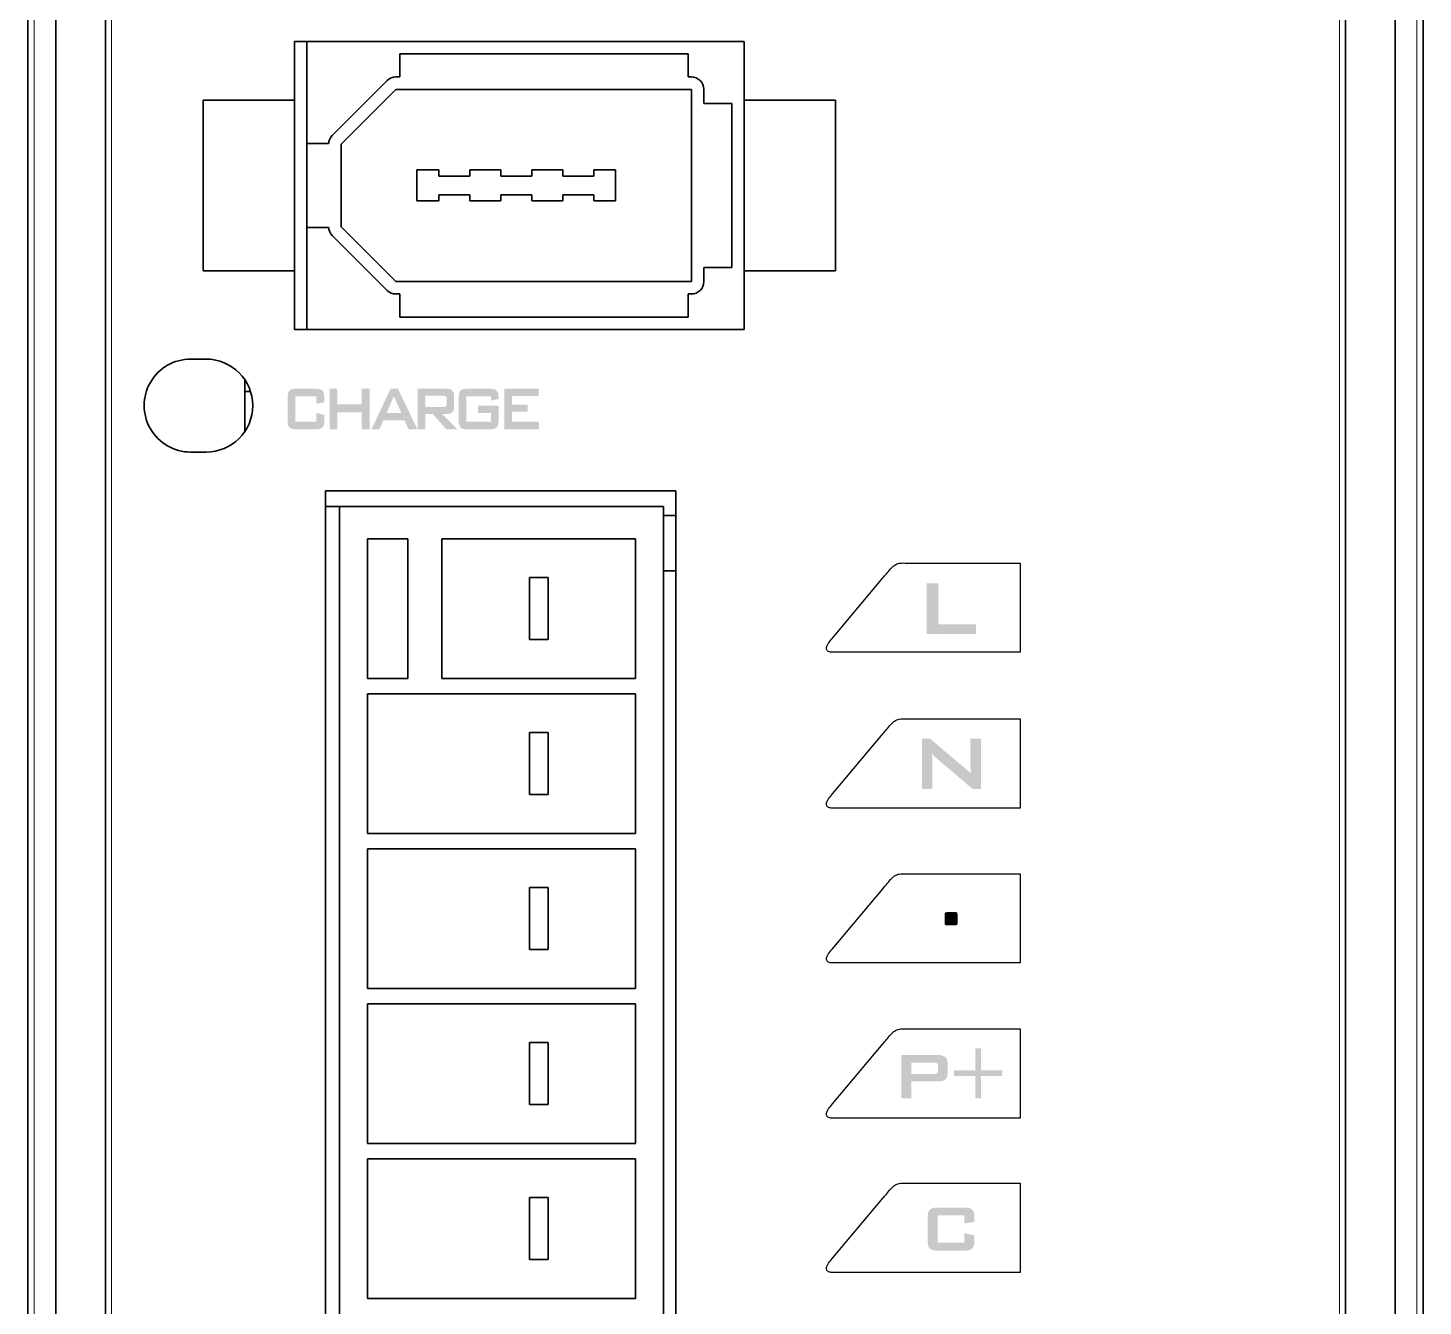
# Model space of a CAD drawing. Extents: x -45 to 645, y -160 to 467.
# Drawn here: x 599.64 to 644.64, y 96.05 to 137.28 of the extents above; entities that cross this region are included whole.
import ezdxf

# ---------------------------------------------------------------- set-up
doc = ezdxf.new("R2010")
doc.units = 0
doc.layers.add('预设值', color=7, linetype='Continuous', true_color=0x000000)

msp = doc.modelspace()

# ---------------------------------------------------------------- hatches: boundary and pattern name
at = {"layer": '预设值', "linetype": 'ByBlock'}
for points in [[(608.949, 125.161), (609.203, 125.207), (609.203, 125.207), (609.203, 125.334), (609.203, 125.356), (609.202, 125.377), (609.201, 125.397), (609.199, 125.417), (609.197, 125.435), (609.195, 125.452), (609.192, 125.469), (609.19, 125.477), (609.188, 125.485), (609.187, 125.492), (609.185, 125.499), (609.183, 125.506), (609.181, 125.513), (609.178, 125.52), (609.176, 125.526), (609.173, 125.532), (609.171, 125.538), (609.168, 125.544), (609.165, 125.549), (609.163, 125.555), (609.16, 125.56), (609.158, 125.562), (609.156, 125.564), (609.155, 125.567), (609.153, 125.569), (609.152, 125.571), (609.15, 125.573), (609.148, 125.575), (609.147, 125.578), (609.145, 125.58), (609.143, 125.582), (609.141, 125.583), (609.139, 125.585), (609.137, 125.587), (609.135, 125.589), (609.133, 125.591), (609.131, 125.593), (609.129, 125.594), (609.127, 125.596), (609.125, 125.598), (609.122, 125.6), (609.12, 125.601), (609.118, 125.603), (609.115, 125.604), (609.113, 125.606), (609.11, 125.607), (609.107, 125.609), (609.102, 125.612), (609.097, 125.614), (609.091, 125.617), (609.085, 125.62), (609.079, 125.622), (609.072, 125.624), (609.066, 125.626), (609.059, 125.628), (609.052, 125.63), (609.045, 125.632), (609.037, 125.633), (609.03, 125.635), (609.022, 125.636), (609.014, 125.637), (609.005, 125.638), (608.988, 125.64), (608.97, 125.641), (608.951, 125.642), (608.932, 125.642), (608.931, 125.642), (608.286, 125.642), (608.267, 125.642), (608.248, 125.641), (608.231, 125.64), (608.214, 125.638), (608.206, 125.637), (608.198, 125.636), (608.19, 125.635), (608.182, 125.633), (608.175, 125.632), (608.168, 125.63), (608.161, 125.628), (608.154, 125.626), (608.148, 125.624), (608.141, 125.622), (608.135, 125.619), (608.129, 125.617), (608.123, 125.614), (608.118, 125.612), (608.112, 125.609), (608.11, 125.607), (608.107, 125.606), (608.105, 125.604), (608.102, 125.603), (608.1, 125.601), (608.098, 125.6), (608.095, 125.598), (608.093, 125.596), (608.091, 125.594), (608.089, 125.593), (608.087, 125.591), (608.085, 125.589), (608.083, 125.587), (608.081, 125.585), (608.079, 125.583), (608.077, 125.582), (608.075, 125.58), (608.073, 125.578), (608.072, 125.575), (608.07, 125.573), (608.068, 125.571), (608.067, 125.569), (608.065, 125.567), (608.064, 125.564), (608.062, 125.562), (608.06, 125.56), (608.057, 125.555), (608.055, 125.549), (608.052, 125.544), (608.049, 125.538), (608.047, 125.532), (608.044, 125.526), (608.042, 125.52), (608.04, 125.513), (608.037, 125.506), (608.035, 125.499), (608.033, 125.492), (608.032, 125.485), (608.03, 125.477), (608.028, 125.469), (608.025, 125.452), (608.023, 125.435), (608.021, 125.417), (608.019, 125.397), (608.018, 125.377), (608.017, 125.356), (608.017, 125.334), (608.017, 125.334), (608.017, 124.645), (608.017, 124.623), (608.018, 124.602), (608.019, 124.582), (608.021, 124.563), (608.023, 124.544), (608.025, 124.527), (608.028, 124.51), (608.03, 124.502), (608.032, 124.494), (608.033, 124.487), (608.035, 124.48), (608.037, 124.473), (608.04, 124.466), (608.042, 124.459), (608.044, 124.453), (608.047, 124.447), (608.049, 124.441), (608.052, 124.435), (608.055, 124.43), (608.057, 124.424), (608.06, 124.419), (608.062, 124.417), (608.064, 124.415), (608.065, 124.412), (608.067, 124.41), (608.068, 124.408), (608.07, 124.406), (608.072, 124.403), (608.073, 124.401), (608.075, 124.399), (608.077, 124.397), (608.079, 124.396), (608.081, 124.394), (608.083, 124.392), (608.085, 124.39), (608.087, 124.388), (608.089, 124.386), (608.091, 124.385), (608.093, 124.383), (608.095, 124.381), (608.098, 124.379), (608.1, 124.378), (608.102, 124.376), (608.105, 124.375), (608.107, 124.373), (608.11, 124.372), (608.112, 124.37), (608.118, 124.367), (608.123, 124.365), (608.129, 124.362), (608.135, 124.36), (608.141, 124.357), (608.148, 124.355), (608.154, 124.353), (608.161, 124.351), (608.168, 124.349), (608.175, 124.347), (608.182, 124.346), (608.19, 124.344), (608.198, 124.343), (608.206, 124.342), (608.214, 124.341), (608.231, 124.339), (608.248, 124.338), (608.267, 124.337), (608.286, 124.337), (608.286, 124.337), (608.932, 124.337), (608.951, 124.337), (608.969, 124.338), (608.987, 124.339), (609.004, 124.341), (609.013, 124.342), (609.021, 124.343), (609.028, 124.344), (609.036, 124.346), (609.044, 124.347), (609.051, 124.349), (609.058, 124.351), (609.065, 124.353), (609.071, 124.355), (609.078, 124.357), (609.084, 124.36), (609.09, 124.362), (609.096, 124.365), (609.102, 124.367), (609.107, 124.37), (609.11, 124.372), (609.112, 124.373), (609.115, 124.375), (609.117, 124.376), (609.12, 124.378), (609.122, 124.379), (609.124, 124.381), (609.127, 124.383), (609.129, 124.385), (609.131, 124.386), (609.133, 124.388), (609.135, 124.39), (609.137, 124.392), (609.139, 124.394), (609.141, 124.396), (609.143, 124.397), (609.145, 124.399), (609.147, 124.401), (609.148, 124.403), (609.15, 124.406), (609.152, 124.408), (609.153, 124.41), (609.155, 124.412), (609.156, 124.415), (609.158, 124.417), (609.16, 124.42), (609.163, 124.425), (609.165, 124.43), (609.168, 124.436), (609.171, 124.441), (609.173, 124.447), (609.176, 124.454), (609.178, 124.46), (609.181, 124.467), (609.183, 124.474), (609.185, 124.481), (609.187, 124.488), (609.188, 124.496), (609.19, 124.503), (609.192, 124.511), (609.195, 124.528), (609.197, 124.546), (609.199, 124.564), (609.201, 124.583), (609.202, 124.603), (609.203, 124.624), (609.203, 124.645), (609.203, 124.645), (609.203, 124.8), (609.203, 124.8), (608.949, 124.865), (608.949, 124.865), (608.949, 124.587), (608.949, 124.587), (608.269, 124.587), (608.269, 124.587), (608.269, 125.402), (608.269, 125.402), (608.949, 125.402), (608.949, 125.402)], [(609.626, 124.337), (609.626, 124.886), (609.626, 124.886), (610.413, 124.886), (610.413, 124.886), (610.413, 124.337), (610.413, 124.337), (610.665, 124.337), (610.665, 124.337), (610.665, 125.642), (610.665, 125.642), (610.413, 125.642), (610.413, 125.642), (610.413, 125.145), (610.413, 125.145), (609.626, 125.145), (609.626, 125.145), (609.626, 125.642), (609.626, 125.642), (609.372, 125.642), (609.372, 125.642), (609.372, 124.337), (609.372, 124.337)], [(614.576, 125.263), (614.823, 125.315), (614.823, 125.315), (614.823, 125.349), (614.822, 125.37), (614.822, 125.389), (614.82, 125.408), (614.819, 125.426), (614.817, 125.443), (614.814, 125.46), (614.813, 125.468), (614.811, 125.475), (614.81, 125.483), (614.808, 125.49), (614.806, 125.497), (614.804, 125.504), (614.802, 125.51), (614.8, 125.517), (614.798, 125.523), (614.796, 125.529), (614.793, 125.535), (614.79, 125.541), (614.788, 125.546), (614.785, 125.551), (614.782, 125.556), (614.781, 125.558), (614.779, 125.561), (614.778, 125.563), (614.776, 125.565), (614.775, 125.567), (614.773, 125.57), (614.771, 125.572), (614.77, 125.574), (614.768, 125.576), (614.763, 125.582), (614.761, 125.583), (614.759, 125.585), (614.757, 125.587), (614.755, 125.589), (614.753, 125.591), (614.751, 125.593), (614.749, 125.594), (614.747, 125.596), (614.744, 125.598), (614.742, 125.6), (614.74, 125.601), (614.737, 125.603), (614.735, 125.604), (614.732, 125.606), (614.73, 125.607), (614.727, 125.609), (614.722, 125.612), (614.716, 125.614), (614.711, 125.617), (614.705, 125.62), (614.698, 125.622), (614.692, 125.624), (614.686, 125.626), (614.679, 125.628), (614.672, 125.63), (614.665, 125.632), (614.657, 125.633), (614.65, 125.635), (614.642, 125.636), (614.634, 125.637), (614.626, 125.638), (614.609, 125.64), (614.591, 125.641), (614.573, 125.642), (614.554, 125.642), (614.553, 125.642), (613.806, 125.642), (613.786, 125.642), (613.768, 125.641), (613.75, 125.64), (613.733, 125.638), (613.725, 125.637), (613.717, 125.636), (613.709, 125.635), (613.702, 125.633), (613.694, 125.632), (613.687, 125.63), (613.68, 125.628), (613.674, 125.626), (613.667, 125.624), (613.661, 125.622), (613.654, 125.619), (613.649, 125.617), (613.643, 125.614), (613.637, 125.612), (613.632, 125.609), (613.629, 125.607), (613.627, 125.606), (613.624, 125.604), (613.622, 125.603), (613.619, 125.601), (613.617, 125.6), (613.615, 125.598), (613.613, 125.596), (613.61, 125.594), (613.608, 125.593), (613.606, 125.591), (613.604, 125.589), (613.602, 125.587), (613.6, 125.585), (613.598, 125.583), (613.596, 125.582), (613.595, 125.58), (613.593, 125.578), (613.591, 125.575), (613.589, 125.573), (613.588, 125.571), (613.586, 125.569), (613.585, 125.567), (613.583, 125.564), (613.581, 125.562), (613.58, 125.56), (613.577, 125.555), (613.574, 125.549), (613.571, 125.544), (613.569, 125.538), (613.566, 125.532), (613.564, 125.526), (613.561, 125.52), (613.559, 125.513), (613.557, 125.506), (613.555, 125.499), (613.553, 125.492), (613.551, 125.485), (613.549, 125.477), (613.548, 125.469), (613.545, 125.452), (613.542, 125.435), (613.54, 125.417), (613.539, 125.397), (613.538, 125.377), (613.537, 125.356), (613.537, 125.334), (613.537, 125.334), (613.537, 124.645), (613.537, 124.623), (613.538, 124.602), (613.539, 124.582), (613.54, 124.563), (613.542, 124.544), (613.545, 124.527), (613.548, 124.51), (613.549, 124.502), (613.551, 124.494), (613.553, 124.487), (613.555, 124.48), (613.557, 124.473), (613.559, 124.466), (613.561, 124.459), (613.564, 124.453), (613.566, 124.447), (613.569, 124.441), (613.571, 124.435), (613.574, 124.43), (613.577, 124.424), (613.58, 124.419), (613.581, 124.417), (613.583, 124.415), (613.585, 124.412), (613.586, 124.41), (613.588, 124.408), (613.589, 124.406), (613.591, 124.403), (613.593, 124.401), (613.595, 124.399), (613.596, 124.397), (613.598, 124.396), (613.6, 124.394), (613.602, 124.392), (613.604, 124.39), (613.606, 124.388), (613.608, 124.386), (613.61, 124.385), (613.613, 124.383), (613.615, 124.381), (613.617, 124.379), (613.619, 124.378), (613.622, 124.376), (613.624, 124.375), (613.627, 124.373), (613.629, 124.372), (613.632, 124.37), (613.637, 124.367), (613.643, 124.365), (613.649, 124.362), (613.654, 124.36), (613.661, 124.357), (613.667, 124.355), (613.674, 124.353), (613.68, 124.351), (613.687, 124.349), (613.694, 124.347), (613.702, 124.346), (613.709, 124.344), (613.717, 124.343), (613.725, 124.342), (613.733, 124.341), (613.75, 124.339), (613.768, 124.338), (613.786, 124.337), (613.806, 124.337), (613.806, 124.337), (614.554, 124.337), (614.573, 124.337), (614.591, 124.338), (614.609, 124.339), (614.626, 124.341), (614.634, 124.342), (614.642, 124.343), (614.65, 124.344), (614.657, 124.346), (614.665, 124.347), (614.672, 124.349), (614.679, 124.351), (614.686, 124.353), (614.692, 124.355), (614.698, 124.357), (614.705, 124.36), (614.711, 124.362), (614.716, 124.365), (614.722, 124.367), (614.727, 124.37), (614.73, 124.372), (614.732, 124.373), (614.735, 124.375), (614.737, 124.376), (614.74, 124.378), (614.742, 124.379), (614.744, 124.381), (614.747, 124.383), (614.749, 124.385), (614.751, 124.386), (614.753, 124.388), (614.755, 124.39), (614.757, 124.392), (614.759, 124.394), (614.761, 124.396), (614.763, 124.397), (614.764, 124.399), (614.766, 124.401), (614.768, 124.403), (614.77, 124.406), (614.771, 124.408), (614.773, 124.41), (614.775, 124.412), (614.776, 124.415), (614.778, 124.417), (614.779, 124.419), (614.782, 124.424), (614.785, 124.43), (614.788, 124.435), (614.79, 124.441), (614.793, 124.447), (614.796, 124.453), (614.798, 124.459), (614.8, 124.466), (614.802, 124.473), (614.804, 124.48), (614.806, 124.487), (614.808, 124.494), (614.81, 124.502), (614.811, 124.51), (614.813, 124.518), (614.814, 124.527), (614.817, 124.544), (614.819, 124.563), (614.82, 124.582), (614.822, 124.602), (614.822, 124.623), (614.823, 124.645), (614.823, 124.645), (614.823, 125.096), (614.822, 125.096), (614.165, 125.096), (614.165, 125.096), (614.165, 124.865), (614.165, 124.865), (614.576, 124.865), (614.576, 124.865), (614.576, 124.587), (614.575, 124.587), (613.788, 124.587), (613.788, 124.587), (613.788, 125.402), (613.788, 125.402), (614.576, 125.402), (614.576, 125.402)], [(616.13, 124.337), (616.13, 124.581), (616.13, 124.581), (615.262, 124.581), (615.262, 124.581), (615.262, 124.902), (615.262, 124.902), (615.761, 124.902), (615.761, 124.902), (615.761, 125.127), (615.761, 125.127), (615.262, 125.127), (615.262, 125.127), (615.262, 125.411), (615.262, 125.411), (616.118, 125.411), (616.118, 125.411), (616.118, 125.642), (616.118, 125.642), (615.008, 125.642), (615.008, 125.642), (615.008, 124.337), (615.008, 124.337)], [(630.218, 117.736), (628.632, 117.736), (628.632, 117.736), (628.632, 119.367), (628.632, 119.367), (629.007, 119.367), (629.007, 119.366), (629.007, 118.042), (629.007, 118.042), (630.218, 118.042), (630.218, 118.042)], [(628.818, 112.728), (628.48, 112.728), (628.48, 112.728), (628.48, 114.359), (628.48, 114.359), (628.737, 114.359), (628.737, 114.359), (629.873, 113.398), (629.888, 113.386), (629.902, 113.374), (629.929, 113.351), (629.954, 113.328), (629.976, 113.306), (630.038, 113.242), (630.057, 113.221), (630.045, 113.414), (630.043, 113.441), (630.042, 113.465), (630.042, 114.359), (630.042, 114.359), (630.379, 114.359), (630.379, 114.359), (630.379, 112.728), (630.379, 112.728), (630.123, 112.728), (630.123, 112.728), (628.937, 113.736), (628.897, 113.772), (628.879, 113.789), (628.862, 113.806), (628.858, 113.809), (628.854, 113.813), (628.846, 113.82), (628.839, 113.828), (628.831, 113.836), (628.817, 113.852), (628.803, 113.869), (628.807, 113.831), (628.815, 113.727), (628.817, 113.693), (628.818, 113.662)], [(629.323, 108.761), (629.517, 108.761), (629.517, 108.761), (629.566, 108.761), (629.568, 108.761), (629.571, 108.761), (629.573, 108.761), (629.575, 108.761), (629.577, 108.76), (629.579, 108.76), (629.581, 108.76), (629.583, 108.759), (629.585, 108.759), (629.587, 108.759), (629.589, 108.758), (629.591, 108.758), (629.592, 108.757), (629.594, 108.756), (629.596, 108.756), (629.597, 108.755), (629.599, 108.754), (629.6, 108.754), (629.602, 108.753), (629.603, 108.752), (629.605, 108.751), (629.606, 108.75), (629.607, 108.749), (629.609, 108.748), (629.61, 108.747), (629.611, 108.746), (629.612, 108.745), (629.614, 108.744), (629.615, 108.743), (629.616, 108.741), (629.617, 108.74), (629.618, 108.739), (629.619, 108.738), (629.62, 108.736), (629.62, 108.735), (629.621, 108.733), (629.622, 108.732), (629.622, 108.73), (629.623, 108.728), (629.624, 108.726), (629.624, 108.725), (629.625, 108.723), (629.625, 108.721), (629.626, 108.718), (629.626, 108.716), (629.627, 108.714), (629.628, 108.709), (629.629, 108.704), (629.63, 108.699), (629.63, 108.693), (629.631, 108.687), (629.631, 108.68), (629.631, 108.674), (629.632, 108.666), (629.632, 108.659), (629.632, 108.659), (629.632, 108.436), (629.632, 108.428), (629.631, 108.421), (629.631, 108.414), (629.631, 108.407), (629.63, 108.4), (629.629, 108.394), (629.629, 108.389), (629.628, 108.383), (629.627, 108.38), (629.627, 108.378), (629.626, 108.376), (629.625, 108.373), (629.625, 108.371), (629.624, 108.369), (629.623, 108.367), (629.622, 108.365), (629.622, 108.363), (629.621, 108.362), (629.621, 108.361), (629.62, 108.36), (629.62, 108.36), (629.62, 108.359), (629.619, 108.358), (629.619, 108.357), (629.618, 108.357), (629.618, 108.356), (629.617, 108.355), (629.617, 108.355), (629.616, 108.354), (629.616, 108.354), (629.615, 108.353), (629.615, 108.353), (629.615, 108.352), (629.615, 108.352), (629.614, 108.352), (629.614, 108.351), (629.614, 108.351), (629.613, 108.351), (629.613, 108.351), (629.612, 108.35), (629.612, 108.349), (629.611, 108.349), (629.61, 108.348), (629.609, 108.348), (629.609, 108.347), (629.608, 108.347), (629.607, 108.346), (629.606, 108.346), (629.605, 108.345), (629.604, 108.345), (629.603, 108.344), (629.602, 108.344), (629.601, 108.343), (629.6, 108.343), (629.599, 108.342), (629.596, 108.342), (629.594, 108.341), (629.591, 108.34), (629.588, 108.339), (629.586, 108.339), (629.583, 108.338), (629.579, 108.338), (629.576, 108.337), (629.569, 108.336), (629.562, 108.335), (629.554, 108.335), (629.546, 108.334), (629.537, 108.334), (629.517, 108.334), (629.517, 108.334), (629.274, 108.334), (629.272, 108.334), (629.27, 108.334), (629.268, 108.334), (629.265, 108.334), (629.263, 108.334), (629.261, 108.335), (629.259, 108.335), (629.257, 108.335), (629.255, 108.336), (629.254, 108.336), (629.252, 108.337), (629.25, 108.337), (629.248, 108.338), (629.247, 108.338), (629.245, 108.339), (629.243, 108.34), (629.242, 108.34), (629.24, 108.341), (629.239, 108.342), (629.237, 108.343), (629.236, 108.344), (629.234, 108.345), (629.233, 108.346), (629.232, 108.347), (629.23, 108.348), (629.229, 108.349), (629.228, 108.35), (629.227, 108.351), (629.226, 108.352), (629.225, 108.353), (629.223, 108.355), (629.222, 108.356), (629.222, 108.357), (629.221, 108.359), (629.22, 108.36), (629.22, 108.362), (629.219, 108.363), (629.218, 108.365), (629.218, 108.367), (629.217, 108.369), (629.216, 108.371), (629.216, 108.373), (629.215, 108.375), (629.215, 108.377), (629.214, 108.382), (629.213, 108.386), (629.212, 108.392), (629.211, 108.397), (629.21, 108.403), (629.21, 108.409), (629.209, 108.415), (629.209, 108.422), (629.209, 108.429), (629.209, 108.436), (629.209, 108.436), (629.209, 108.659), (629.209, 108.675), (629.209, 108.682), (629.21, 108.689), (629.21, 108.695), (629.211, 108.702), (629.212, 108.707), (629.212, 108.71), (629.213, 108.713), (629.213, 108.715), (629.214, 108.718), (629.215, 108.72), (629.215, 108.722), (629.216, 108.724), (629.217, 108.726), (629.217, 108.728), (629.218, 108.73), (629.218, 108.731), (629.219, 108.732), (629.219, 108.733), (629.22, 108.734), (629.22, 108.734), (629.221, 108.735), (629.221, 108.736), (629.221, 108.737), (629.222, 108.737), (629.222, 108.738), (629.223, 108.739), (629.223, 108.739), (629.224, 108.74), (629.224, 108.741), (629.225, 108.741), (629.225, 108.742), (629.225, 108.742), (629.226, 108.742), (629.226, 108.743), (629.226, 108.743), (629.227, 108.743), (629.227, 108.744), (629.227, 108.744), (629.228, 108.744), (629.228, 108.745), (629.229, 108.745), (629.23, 108.746), (629.23, 108.746), (629.231, 108.747), (629.232, 108.747), (629.233, 108.748), (629.234, 108.749), (629.235, 108.749), (629.236, 108.75), (629.236, 108.75), (629.237, 108.75), (629.239, 108.751), (629.24, 108.751), (629.241, 108.752), (629.242, 108.752), (629.244, 108.753), (629.247, 108.754), (629.249, 108.755), (629.252, 108.755), (629.255, 108.756), (629.258, 108.756), (629.261, 108.757), (629.264, 108.758), (629.271, 108.758), (629.279, 108.759), (629.287, 108.76), (629.295, 108.76), (629.304, 108.761)], [(630.202, 104.365), (630.386, 104.365), (630.386, 104.365), (630.386, 103.653), (630.386, 103.653), (631.075, 103.653), (631.075, 103.653), (631.075, 103.47), (631.075, 103.47), (630.386, 103.47), (630.386, 103.47), (630.386, 102.758), (630.386, 102.758), (630.202, 102.758), (630.202, 102.758), (630.202, 103.47), (630.202, 103.47), (629.513, 103.47), (629.513, 103.47), (629.513, 103.653), (629.513, 103.653), (630.202, 103.653), (630.202, 103.653)], [(629.85, 98.72), (629.85, 98.984), (629.85, 98.984), (628.985, 98.984), (628.985, 98.984), (628.985, 98.102), (628.985, 98.102), (629.85, 98.102), (629.85, 98.102), (629.85, 98.401), (629.85, 98.401), (630.171, 98.334), (630.171, 98.334), (630.171, 98.169), (630.17, 98.146), (630.169, 98.124), (630.168, 98.102), (630.166, 98.082), (630.164, 98.062), (630.162, 98.053), (630.16, 98.044), (630.159, 98.035), (630.157, 98.026), (630.155, 98.018), (630.153, 98.009), (630.15, 98.002), (630.148, 97.994), (630.145, 97.986), (630.142, 97.979), (630.14, 97.972), (630.137, 97.965), (630.133, 97.959), (630.13, 97.952), (630.127, 97.946), (630.125, 97.943), (630.123, 97.94), (630.121, 97.938), (630.119, 97.935), (630.117, 97.932), (630.115, 97.929), (630.113, 97.927), (630.111, 97.924), (630.109, 97.922), (630.107, 97.919), (630.105, 97.917), (630.103, 97.915), (630.101, 97.913), (630.096, 97.908), (630.094, 97.906), (630.092, 97.904), (630.089, 97.902), (630.087, 97.9), (630.085, 97.898), (630.082, 97.896), (630.079, 97.894), (630.077, 97.892), (630.074, 97.89), (630.071, 97.889), (630.068, 97.887), (630.065, 97.885), (630.062, 97.883), (630.056, 97.88), (630.05, 97.877), (630.043, 97.874), (630.036, 97.871), (630.028, 97.868), (630.021, 97.865), (630.013, 97.863), (630.005, 97.86), (629.997, 97.858), (629.988, 97.856), (629.979, 97.854), (629.97, 97.852), (629.961, 97.85), (629.951, 97.849), (629.941, 97.847), (629.921, 97.845), (629.899, 97.843), (629.877, 97.841), (629.853, 97.841), (629.829, 97.84), (629.829, 97.84), (629.007, 97.84), (628.982, 97.841), (628.958, 97.841), (628.936, 97.843), (628.914, 97.845), (628.894, 97.847), (628.884, 97.849), (628.874, 97.85), (628.865, 97.852), (628.856, 97.854), (628.847, 97.856), (628.838, 97.858), (628.83, 97.86), (628.822, 97.863), (628.814, 97.865), (628.806, 97.868), (628.799, 97.871), (628.792, 97.874), (628.785, 97.877), (628.778, 97.88), (628.772, 97.883), (628.766, 97.887), (628.76, 97.89), (628.757, 97.892), (628.754, 97.894), (628.752, 97.896), (628.749, 97.898), (628.746, 97.9), (628.744, 97.902), (628.741, 97.904), (628.739, 97.906), (628.736, 97.908), (628.734, 97.91), (628.732, 97.913), (628.73, 97.915), (628.728, 97.917), (628.726, 97.919), (628.724, 97.922), (628.722, 97.924), (628.72, 97.927), (628.718, 97.929), (628.716, 97.932), (628.715, 97.935), (628.713, 97.938), (628.711, 97.94), (628.708, 97.946), (628.704, 97.952), (628.701, 97.959), (628.698, 97.965), (628.695, 97.972), (628.692, 97.979), (628.69, 97.986), (628.687, 97.994), (628.685, 98.002), (628.682, 98.009), (628.68, 98.018), (628.678, 98.026), (628.677, 98.035), (628.675, 98.044), (628.673, 98.053), (628.672, 98.062), (628.669, 98.082), (628.667, 98.102), (628.666, 98.124), (628.665, 98.146), (628.665, 98.169), (628.665, 98.169), (628.665, 98.903), (628.665, 98.926), (628.666, 98.948), (628.667, 98.97), (628.669, 98.99), (628.672, 99.01), (628.673, 99.019), (628.675, 99.028), (628.677, 99.037), (628.678, 99.046), (628.68, 99.054), (628.682, 99.063), (628.685, 99.071), (628.687, 99.078), (628.69, 99.086), (628.692, 99.093), (628.695, 99.1), (628.698, 99.107), (628.701, 99.113), (628.704, 99.12), (628.708, 99.126), (628.711, 99.132), (628.713, 99.135), (628.715, 99.137), (628.716, 99.14), (628.718, 99.143), (628.72, 99.145), (628.722, 99.148), (628.724, 99.15), (628.726, 99.153), (628.728, 99.155), (628.73, 99.157), (628.732, 99.16), (628.734, 99.162), (628.736, 99.164), (628.739, 99.166), (628.741, 99.168), (628.744, 99.17), (628.746, 99.172), (628.749, 99.174), (628.752, 99.176), (628.754, 99.178), (628.757, 99.18), (628.76, 99.182), (628.763, 99.183), (628.766, 99.185), (628.772, 99.189), (628.778, 99.192), (628.785, 99.195), (628.792, 99.198), (628.799, 99.201), (628.806, 99.204), (628.814, 99.207), (628.822, 99.209), (628.83, 99.212), (628.838, 99.214), (628.847, 99.216), (628.856, 99.218), (628.865, 99.22), (628.874, 99.222), (628.884, 99.223), (628.894, 99.225), (628.914, 99.227), (628.936, 99.229), (628.958, 99.231), (628.982, 99.232), (629.007, 99.232), (629.007, 99.232), (629.829, 99.232), (629.853, 99.232), (629.877, 99.231), (629.899, 99.229), (629.921, 99.227), (629.941, 99.225), (629.951, 99.223), (629.961, 99.222), (629.97, 99.22), (629.979, 99.218), (629.988, 99.216), (629.997, 99.214), (630.005, 99.212), (630.013, 99.209), (630.021, 99.207), (630.029, 99.204), (630.036, 99.201), (630.043, 99.198), (630.05, 99.195), (630.056, 99.192), (630.062, 99.189), (630.065, 99.187), (630.068, 99.185), (630.071, 99.183), (630.074, 99.182), (630.077, 99.18), (630.079, 99.178), (630.082, 99.176), (630.085, 99.174), (630.087, 99.172), (630.089, 99.17), (630.092, 99.168), (630.094, 99.166), (630.096, 99.164), (630.103, 99.157), (630.105, 99.155), (630.107, 99.153), (630.109, 99.15), (630.111, 99.148), (630.113, 99.145), (630.115, 99.143), (630.117, 99.14), (630.119, 99.137), (630.121, 99.135), (630.123, 99.132), (630.125, 99.129), (630.127, 99.126), (630.13, 99.12), (630.133, 99.113), (630.137, 99.107), (630.14, 99.1), (630.142, 99.093), (630.145, 99.086), (630.148, 99.078), (630.15, 99.071), (630.153, 99.063), (630.155, 99.054), (630.157, 99.046), (630.159, 99.037), (630.16, 99.028), (630.162, 99.019), (630.164, 99.01), (630.166, 98.99), (630.168, 98.97), (630.169, 98.948), (630.17, 98.926), (630.171, 98.903), (630.171, 98.903), (630.171, 98.771), (630.171, 98.771)]]:
    msp.add_hatch(color=0, dxfattribs=at).paths.add_polyline_path(points, flags=0)
h = msp.add_hatch(color=0, dxfattribs=at)
h.paths.add_polyline_path([(610.977, 124.337), (611.107, 124.624), (611.107, 124.624), (611.791, 124.624), (611.791, 124.624), (611.921, 124.337), (611.921, 124.337), (612.205, 124.337), (612.204, 124.337), (611.581, 125.642), (611.581, 125.642), (611.339, 125.642), (611.339, 125.642), (610.726, 124.337), (610.726, 124.337)], flags=0)
h.paths.add_polyline_path([(611.447, 125.405), (611.214, 124.861), (611.214, 124.861), (611.689, 124.861), (611.689, 124.861)], flags=0)
h = msp.add_hatch(color=0, dxfattribs=at)
h.paths.add_polyline_path([(612.466, 124.337), (612.466, 124.831), (612.466, 124.831), (612.703, 124.831), (612.703, 124.831), (613.136, 124.337), (613.136, 124.337), (613.498, 124.337), (613.498, 124.337), (613.006, 124.831), (613.006, 124.831), (613.148, 124.831), (613.164, 124.831), (613.179, 124.831), (613.194, 124.832), (613.201, 124.833), (613.208, 124.834), (613.214, 124.835), (613.221, 124.836), (613.228, 124.837), (613.234, 124.838), (613.24, 124.84), (613.247, 124.841), (613.253, 124.843), (613.258, 124.845), (613.264, 124.847), (613.27, 124.849), (613.275, 124.851), (613.28, 124.853), (613.286, 124.855), (613.291, 124.858), (613.296, 124.86), (613.3, 124.863), (613.305, 124.866), (613.309, 124.869), (613.314, 124.872), (613.318, 124.875), (613.322, 124.878), (613.326, 124.882), (613.33, 124.886), (613.334, 124.889), (613.337, 124.893), (613.34, 124.897), (613.344, 124.901), (613.347, 124.905), (613.35, 124.91), (613.353, 124.914), (613.355, 124.919), (613.358, 124.924), (613.361, 124.929), (613.363, 124.934), (613.365, 124.939), (613.368, 124.945), (613.37, 124.95), (613.372, 124.956), (613.374, 124.962), (613.376, 124.968), (613.377, 124.974), (613.379, 124.98), (613.381, 124.986), (613.382, 124.993), (613.383, 124.999), (613.384, 125.006), (613.385, 125.013), (613.386, 125.02), (613.388, 125.034), (613.389, 125.049), (613.39, 125.065), (613.39, 125.081), (613.39, 125.081), (613.39, 125.389), (613.39, 125.406), (613.389, 125.422), (613.388, 125.437), (613.386, 125.452), (613.385, 125.459), (613.384, 125.466), (613.383, 125.473), (613.382, 125.48), (613.38, 125.486), (613.379, 125.493), (613.377, 125.499), (613.376, 125.505), (613.374, 125.511), (613.372, 125.517), (613.37, 125.523), (613.368, 125.528), (613.365, 125.534), (613.363, 125.539), (613.361, 125.544), (613.358, 125.549), (613.355, 125.554), (613.353, 125.559), (613.35, 125.563), (613.347, 125.568), (613.344, 125.572), (613.34, 125.576), (613.337, 125.58), (613.334, 125.584), (613.33, 125.587), (613.326, 125.591), (613.322, 125.594), (613.318, 125.598), (613.314, 125.601), (613.309, 125.604), (613.305, 125.607), (613.3, 125.61), (613.296, 125.613), (613.291, 125.615), (613.286, 125.618), (613.28, 125.62), (613.275, 125.622), (613.27, 125.624), (613.264, 125.626), (613.258, 125.628), (613.252, 125.63), (613.246, 125.631), (613.24, 125.633), (613.234, 125.634), (613.228, 125.636), (613.221, 125.637), (613.214, 125.638), (613.208, 125.639), (613.201, 125.64), (613.194, 125.64), (613.179, 125.641), (613.164, 125.642), (613.148, 125.642), (613.148, 125.642), (612.217, 125.642), (612.217, 125.642), (612.217, 124.337), (612.217, 124.337)], flags=0)
h.paths.add_polyline_path([(613.131, 125.392), (613.129, 125.394), (613.128, 125.395), (613.126, 125.396), (613.124, 125.398), (613.122, 125.399), (613.12, 125.4), (613.118, 125.402), (613.116, 125.403), (613.114, 125.404), (613.111, 125.405), (613.109, 125.406), (613.106, 125.407), (613.104, 125.408), (613.101, 125.409), (613.099, 125.41), (613.096, 125.41), (613.093, 125.411), (613.09, 125.412), (613.087, 125.413), (613.084, 125.413), (613.081, 125.414), (613.077, 125.414), (613.074, 125.415), (613.071, 125.415), (613.064, 125.416), (613.056, 125.417), (613.048, 125.417), (613.04, 125.417), (613.04, 125.417), (612.466, 125.417), (612.466, 125.417), (612.466, 125.056), (612.466, 125.056), (613.04, 125.056), (613.048, 125.056), (613.056, 125.056), (613.064, 125.057), (613.071, 125.058), (613.074, 125.058), (613.077, 125.059), (613.081, 125.059), (613.084, 125.06), (613.087, 125.06), (613.09, 125.061), (613.093, 125.062), (613.096, 125.062), (613.099, 125.063), (613.101, 125.064), (613.104, 125.065), (613.106, 125.066), (613.109, 125.067), (613.111, 125.068), (613.114, 125.069), (613.116, 125.07), (613.118, 125.071), (613.12, 125.073), (613.122, 125.074), (613.124, 125.075), (613.126, 125.076), (613.128, 125.078), (613.129, 125.079), (613.131, 125.081), (613.132, 125.081), (613.132, 125.082), (613.133, 125.083), (613.134, 125.084), (613.135, 125.084), (613.135, 125.085), (613.136, 125.086), (613.137, 125.087), (613.138, 125.088), (613.138, 125.089), (613.139, 125.09), (613.14, 125.091), (613.14, 125.091), (613.141, 125.092), (613.141, 125.093), (613.142, 125.094), (613.143, 125.096), (613.144, 125.099), (613.145, 125.101), (613.146, 125.103), (613.147, 125.105), (613.148, 125.108), (613.149, 125.11), (613.15, 125.113), (613.15, 125.115), (613.151, 125.118), (613.152, 125.12), (613.152, 125.123), (613.153, 125.126), (613.153, 125.129), (613.154, 125.132), (613.154, 125.135), (613.155, 125.141), (613.155, 125.147), (613.155, 125.154), (613.155, 125.161), (613.155, 125.161), (613.155, 125.312), (613.155, 125.319), (613.155, 125.326), (613.155, 125.332), (613.154, 125.338), (613.154, 125.341), (613.153, 125.344), (613.153, 125.347), (613.152, 125.35), (613.152, 125.352), (613.151, 125.355), (613.15, 125.358), (613.15, 125.36), (613.149, 125.363), (613.148, 125.365), (613.147, 125.368), (613.146, 125.37), (613.145, 125.372), (613.144, 125.374), (613.143, 125.376), (613.142, 125.378), (613.141, 125.379), (613.141, 125.38), (613.14, 125.381), (613.14, 125.382), (613.139, 125.383), (613.138, 125.384), (613.138, 125.385), (613.137, 125.386), (613.136, 125.387), (613.135, 125.388), (613.135, 125.388), (613.134, 125.389), (613.133, 125.39), (613.132, 125.391), (613.132, 125.392)], flags=0)
h = msp.add_hatch(color=0, dxfattribs=at)
h.paths.add_polyline_path([(628.133, 102.758), (627.818, 102.758), (627.818, 102.758), (627.818, 104.149), (627.818, 104.149), (628.995, 104.149), (629.015, 104.149), (629.035, 104.148), (629.053, 104.147), (629.072, 104.145), (629.089, 104.143), (629.097, 104.142), (629.106, 104.14), (629.114, 104.139), (629.122, 104.137), (629.129, 104.135), (629.137, 104.133), (629.144, 104.131), (629.151, 104.129), (629.158, 104.127), (629.165, 104.124), (629.172, 104.121), (629.178, 104.119), (629.185, 104.116), (629.191, 104.113), (629.197, 104.11), (629.202, 104.107), (629.208, 104.103), (629.213, 104.1), (629.218, 104.096), (629.223, 104.092), (629.226, 104.091), (629.228, 104.089), (629.23, 104.087), (629.233, 104.085), (629.235, 104.083), (629.237, 104.081), (629.24, 104.079), (629.242, 104.077), (629.244, 104.075), (629.246, 104.072), (629.248, 104.07), (629.25, 104.068), (629.253, 104.066), (629.255, 104.063), (629.257, 104.061), (629.258, 104.059), (629.26, 104.056), (629.262, 104.054), (629.264, 104.051), (629.266, 104.049), (629.269, 104.044), (629.273, 104.038), (629.276, 104.033), (629.279, 104.027), (629.281, 104.021), (629.284, 104.015), (629.287, 104.009), (629.289, 104.002), (629.291, 103.996), (629.293, 103.989), (629.295, 103.982), (629.297, 103.975), (629.299, 103.968), (629.3, 103.961), (629.302, 103.953), (629.303, 103.946), (629.304, 103.938), (629.305, 103.93), (629.306, 103.922), (629.306, 103.914), (629.307, 103.906), (629.307, 103.897), (629.307, 103.88), (629.307, 103.88), (629.307, 103.57), (629.307, 103.552), (629.307, 103.544), (629.306, 103.535), (629.306, 103.527), (629.305, 103.519), (629.304, 103.511), (629.303, 103.504), (629.302, 103.496), (629.3, 103.489), (629.299, 103.482), (629.297, 103.475), (629.295, 103.468), (629.293, 103.461), (629.291, 103.454), (629.289, 103.448), (629.287, 103.442), (629.284, 103.435), (629.281, 103.429), (629.279, 103.424), (629.276, 103.418), (629.273, 103.412), (629.269, 103.407), (629.266, 103.402), (629.262, 103.396), (629.258, 103.391), (629.255, 103.387), (629.25, 103.382), (629.246, 103.377), (629.242, 103.373), (629.237, 103.369), (629.23, 103.363), (629.228, 103.361), (629.226, 103.359), (629.223, 103.357), (629.218, 103.353), (629.213, 103.349), (629.208, 103.346), (629.202, 103.343), (629.197, 103.339), (629.191, 103.336), (629.185, 103.333), (629.178, 103.33), (629.172, 103.328), (629.165, 103.325), (629.158, 103.323), (629.151, 103.32), (629.144, 103.318), (629.137, 103.316), (629.129, 103.314), (629.122, 103.312), (629.114, 103.311), (629.106, 103.309), (629.097, 103.307), (629.089, 103.306), (629.072, 103.304), (629.054, 103.302), (629.035, 103.301), (629.015, 103.3), (628.995, 103.3), (628.995, 103.3), (628.133, 103.3), (628.133, 103.3)], flags=0)
h.paths.add_polyline_path([(628.968, 103.885), (628.969, 103.884), (628.97, 103.883), (628.971, 103.883), (628.972, 103.882), (628.973, 103.881), (628.973, 103.88), (628.974, 103.879), (628.975, 103.878), (628.976, 103.877), (628.977, 103.876), (628.977, 103.876), (628.978, 103.875), (628.979, 103.873), (628.981, 103.87), (628.982, 103.868), (628.983, 103.866), (628.985, 103.864), (628.986, 103.861), (628.987, 103.859), (628.988, 103.856), (628.989, 103.854), (628.99, 103.851), (628.991, 103.848), (628.992, 103.845), (628.993, 103.843), (628.993, 103.84), (628.994, 103.837), (628.995, 103.833), (628.995, 103.83), (628.996, 103.827), (628.996, 103.824), (628.997, 103.82), (628.997, 103.817), (628.997, 103.813), (628.997, 103.81), (628.998, 103.806), (628.998, 103.799), (628.998, 103.799), (628.998, 103.65), (628.998, 103.643), (628.997, 103.639), (628.997, 103.636), (628.997, 103.632), (628.997, 103.629), (628.996, 103.625), (628.996, 103.622), (628.995, 103.619), (628.995, 103.616), (628.994, 103.613), (628.993, 103.61), (628.993, 103.607), (628.992, 103.604), (628.991, 103.601), (628.99, 103.598), (628.989, 103.596), (628.988, 103.593), (628.987, 103.59), (628.986, 103.588), (628.985, 103.586), (628.983, 103.583), (628.982, 103.581), (628.981, 103.579), (628.979, 103.577), (628.978, 103.575), (628.977, 103.573), (628.976, 103.572), (628.975, 103.571), (628.974, 103.57), (628.973, 103.569), (628.973, 103.568), (628.972, 103.567), (628.971, 103.566), (628.97, 103.566), (628.969, 103.565), (628.968, 103.564), (628.967, 103.563), (628.966, 103.563), (628.965, 103.562), (628.964, 103.561), (628.962, 103.56), (628.96, 103.558), (628.957, 103.557), (628.955, 103.556), (628.952, 103.555), (628.949, 103.554), (628.947, 103.552), (628.944, 103.551), (628.941, 103.55), (628.937, 103.549), (628.934, 103.548), (628.931, 103.548), (628.928, 103.547), (628.924, 103.546), (628.92, 103.545), (628.917, 103.545), (628.909, 103.543), (628.901, 103.542), (628.892, 103.541), (628.883, 103.541), (628.874, 103.54), (628.864, 103.54), (628.854, 103.54), (628.854, 103.54), (628.133, 103.54), (628.133, 103.54), (628.133, 103.909), (628.133, 103.909), (628.854, 103.909), (628.864, 103.909), (628.874, 103.909), (628.883, 103.908), (628.892, 103.908), (628.901, 103.907), (628.909, 103.906), (628.917, 103.905), (628.92, 103.904), (628.924, 103.903), (628.928, 103.902), (628.931, 103.902), (628.934, 103.901), (628.937, 103.9), (628.941, 103.899), (628.944, 103.898), (628.947, 103.897), (628.949, 103.896), (628.952, 103.894), (628.955, 103.893), (628.957, 103.892), (628.96, 103.891), (628.962, 103.889), (628.964, 103.888), (628.965, 103.887), (628.966, 103.887), (628.967, 103.886)], flags=0)

# ---------------------------------------------------------------- linework, layer by layer
at = {"color": 7, "lineweight": 35}
for p, q in [((599.643, 69.801), (599.643, 237.401)), ((600.544, 69.801), (600.544, 237.401)), ((643.744, 237.401), (643.744, 69.801)), ((644.643, 237.401), (644.643, 69.801)), ((602.143, 69.801), (602.143, 206.415)), ((642.143, 206.415), (642.143, 69.801)), ((609.244, 74.601), (609.244, 122.351)), ((620.544, 74.601), (620.544, 122.351)), ((609.693, 121.851), (609.693, 75.251)), ((620.143, 121.851), (620.143, 75.251))]:
    msp.add_line(p, q, dxfattribs=at)
at = {"color": 7, "lineweight": 13}
for p, q in [((599.844, 69.801), (599.844, 237.401)), ((644.443, 69.801), (644.443, 237.401)), ((602.344, 206.415), (602.344, 69.801)), ((641.943, 69.801), (641.943, 206.415))]:
    msp.add_line(p, q, dxfattribs=at)
at = {"color": 7, "lineweight": 35, "ltscale": 0.0475}
for p, q in [((608.244, 136.851), (608.244, 134.951)), ((622.744, 134.951), (622.744, 136.851)), ((608.244, 129.451), (608.244, 127.551)), ((622.744, 127.551), (622.744, 129.451))]:
    msp.add_line(p, q, dxfattribs=at)
at = {"color": 7, "lineweight": 35, "ltscale": 0.3625}
for p, q in [((622.744, 136.851), (608.244, 136.851)), ((622.744, 127.551), (608.244, 127.551))]:
    msp.add_line(p, q, dxfattribs=at)
at = {"color": 7, "lineweight": 35, "ltscale": 0.0825}
for p, q in [((608.643, 136.851), (608.643, 133.551)), ((608.643, 130.851), (608.643, 127.551))]:
    msp.add_line(p, q, dxfattribs=at)
at = {"color": 7, "lineweight": 35, "ltscale": 0.2325}
for p, q in [((620.943, 136.451), (611.643, 136.451)), ((611.643, 127.951), (620.943, 127.951))]:
    msp.add_line(p, q, dxfattribs=at)
at = {"color": 7, "lineweight": 35, "ltscale": 0.01875}
for p, q in [((611.643, 136.451), (611.643, 135.701)), ((620.943, 135.701), (620.943, 136.451)), ((611.643, 128.701), (611.643, 127.951)), ((620.943, 127.951), (620.943, 128.701))]:
    msp.add_line(p, q, dxfattribs=at)
at = {"color": 7, "lineweight": 35, "ltscale": 0.062428}
for p, q in [((611.226, 135.584), (609.461, 133.818)), ((609.461, 130.584), (611.226, 128.818))]:
    msp.add_line(p, q, dxfattribs=at)
at = {"color": 7, "lineweight": 35, "ltscale": 0.003357}
for p, q in [((611.643, 135.701), (611.509, 135.701)), ((611.509, 128.701), (611.643, 128.701))]:
    msp.add_line(p, q, dxfattribs=at)
at = {"color": 7, "lineweight": 35, "ltscale": 0.002501}
for p, q in [((621.044, 135.701), (620.943, 135.701)), ((620.943, 128.701), (621.044, 128.701))]:
    msp.add_line(p, q, dxfattribs=at)
at = {"color": 7, "lineweight": 35, "ltscale": 0.062426}
for p, q in [((611.509, 135.301), (609.744, 133.536)), ((611.509, 129.101), (609.744, 130.867))]:
    msp.add_line(p, q, dxfattribs=at)
at = {"color": 7, "lineweight": 35, "ltscale": 0.238358}
for p, q in [((621.044, 135.301), (611.509, 135.301)), ((611.509, 129.101), (621.044, 129.101))]:
    msp.add_line(p, q, dxfattribs=at)
at = {"color": 7, "lineweight": 35, "ltscale": 0.155}
msp.add_line((621.044, 129.101), (621.044, 135.301), dxfattribs=at)
at = {"color": 7, "lineweight": 35, "ltscale": 0.01125}
for p, q in [((621.443, 134.851), (621.443, 135.301)), ((621.443, 129.101), (621.443, 129.551))]:
    msp.add_line(p, q, dxfattribs=at)
at = {"color": 7, "lineweight": 35, "ltscale": 0.1375}
for p, q in [((605.294, 134.951), (605.294, 129.451)), ((608.244, 134.951), (608.244, 129.451)), ((622.744, 129.451), (622.744, 134.951)), ((625.693, 129.451), (625.693, 134.951))]:
    msp.add_line(p, q, dxfattribs=at)
at = {"color": 7, "lineweight": 35, "ltscale": 0.07375}
for p, q in [((608.244, 134.951), (605.294, 134.951)), ((608.244, 129.451), (605.294, 129.451))]:
    msp.add_line(p, q, dxfattribs=at)
at = {"color": 7, "lineweight": 35, "ltscale": 0.022501}
for p, q in [((622.344, 134.851), (621.443, 134.851)), ((621.443, 129.551), (622.344, 129.551))]:
    msp.add_line(p, q, dxfattribs=at)
at = {"color": 7, "lineweight": 35, "ltscale": 0.1325}
msp.add_line((622.344, 129.551), (622.344, 134.851), dxfattribs=at)
at = {"color": 7, "lineweight": 35, "ltscale": 0.073749}
for p, q in [((625.693, 134.951), (622.744, 134.951)), ((625.693, 129.451), (622.744, 129.451))]:
    msp.add_line(p, q, dxfattribs=at)
at = {"color": 7, "lineweight": 35, "ltscale": 0.017508}
for p, q in [((609.344, 133.551), (608.643, 133.551)), ((608.643, 130.851), (609.344, 130.851))]:
    msp.add_line(p, q, dxfattribs=at)
at = {"color": 7, "lineweight": 35, "ltscale": 0.0675}
msp.add_line((608.643, 133.551), (608.643, 130.851), dxfattribs=at)
at = {"color": 7, "lineweight": 35, "ltscale": 0.066716}
msp.add_line((609.744, 133.536), (609.744, 130.867), dxfattribs=at)
at = {"color": 7, "lineweight": 35, "ltscale": 0.025}
for p, q in [((612.193, 131.701), (612.193, 132.701)), ((612.893, 132.501), (613.893, 132.501)), ((613.893, 132.701), (614.893, 132.701)), ((614.893, 132.501), (615.893, 132.501)), ((615.893, 132.701), (616.893, 132.701)), ((616.893, 132.501), (617.893, 132.501)), ((618.594, 132.701), (618.594, 131.701)), ((613.893, 131.901), (612.893, 131.901)), ((615.893, 131.901), (614.893, 131.901)), ((617.893, 131.901), (616.893, 131.901)), ((614.893, 131.701), (613.893, 131.701)), ((616.893, 131.701), (615.893, 131.701)), ((615.818, 118.551), (615.818, 119.551)), ((616.419, 119.551), (616.419, 118.551)), ((615.818, 117.551), (615.818, 118.551)), ((616.419, 118.551), (616.419, 117.551)), ((615.818, 113.551), (615.818, 114.551)), ((616.419, 114.551), (616.419, 113.551)), ((615.818, 112.551), (615.818, 113.551)), ((616.419, 113.551), (616.419, 112.551)), ((615.818, 108.551), (615.818, 109.551)), ((616.419, 109.551), (616.419, 108.551)), ((615.818, 107.551), (615.818, 108.551)), ((616.419, 108.551), (616.419, 107.551)), ((615.818, 103.551), (615.818, 104.551)), ((616.419, 104.551), (616.419, 103.551)), ((615.818, 102.551), (615.818, 103.551)), ((616.419, 103.551), (616.419, 102.551)), ((615.818, 98.551), (615.818, 99.551)), ((616.419, 99.551), (616.419, 98.551)), ((615.818, 97.551), (615.818, 98.551)), ((616.419, 98.551), (616.419, 97.551))]:
    msp.add_line(p, q, dxfattribs=at)
at = {"color": 7, "lineweight": 35, "ltscale": 0.0175}
for p, q in [((612.193, 132.701), (612.893, 132.701)), ((617.893, 132.701), (618.594, 132.701)), ((612.893, 131.701), (612.193, 131.701)), ((618.594, 131.701), (617.893, 131.701))]:
    msp.add_line(p, q, dxfattribs=at)
at = {"color": 7, "lineweight": 35, "ltscale": 0.005}
for p, q in [((612.893, 132.701), (612.893, 132.501)), ((613.893, 132.501), (613.893, 132.701)), ((614.893, 132.701), (614.893, 132.501)), ((615.893, 132.501), (615.893, 132.701)), ((616.893, 132.701), (616.893, 132.501)), ((617.893, 132.501), (617.893, 132.701)), ((612.893, 131.901), (612.893, 131.701)), ((613.893, 131.701), (613.893, 131.901)), ((614.893, 131.901), (614.893, 131.701)), ((615.893, 131.701), (615.893, 131.901)), ((616.893, 131.901), (616.893, 131.701)), ((617.893, 131.701), (617.893, 131.901))]:
    msp.add_line(p, q, dxfattribs=at)
at = {"color": 7, "lineweight": 35, "ltscale": 0.0125}
for p, q in [((605.393, 126.601), (604.893, 126.601)), ((604.893, 123.601), (605.393, 123.601))]:
    msp.add_line(p, q, dxfattribs=at)
at = {"color": 7, "lineweight": 35, "ltscale": 0.009479}
msp.add_line((606.643, 125.551), (606.643, 125.93), dxfattribs=at)
at = {"color": 7, "lineweight": 35, "ltscale": 0.004523}
msp.add_line((606.824, 125.551), (606.643, 125.551), dxfattribs=at)
at = {"color": 7, "lineweight": 35, "ltscale": 0.031979}
msp.add_line((606.643, 125.551), (606.643, 124.272), dxfattribs=at)
at = {"color": 7, "lineweight": 35, "ltscale": 0.2825}
msp.add_line((620.544, 122.351), (609.244, 122.351), dxfattribs=at)
at = {"color": 7, "lineweight": 35, "ltscale": 0.011249}
msp.add_line((609.693, 121.851), (609.244, 121.851), dxfattribs=at)
at = {"color": 7, "lineweight": 35, "ltscale": 0.26125}
msp.add_line((620.143, 121.851), (609.693, 121.851), dxfattribs=at)
at = {"color": 7, "lineweight": 35, "ltscale": 0.009999}
for p, q in [((620.543, 121.554), (620.143, 121.554)), ((620.543, 119.775), (620.143, 119.775))]:
    msp.add_line(p, q, dxfattribs=at)
at = {"color": 7, "lineweight": 35, "ltscale": 0.1125}
for p, q in [((610.594, 116.301), (610.594, 120.801)), ((611.893, 116.301), (611.893, 120.801)), ((612.994, 120.801), (612.994, 116.301)), ((619.244, 120.801), (619.244, 116.301)), ((610.594, 111.301), (610.594, 115.801)), ((619.244, 115.801), (619.244, 111.301)), ((610.594, 106.301), (610.594, 110.801)), ((619.244, 110.801), (619.244, 106.301)), ((610.594, 101.301), (610.594, 105.801)), ((619.244, 105.801), (619.244, 101.301)), ((610.594, 96.301), (610.594, 100.801)), ((619.244, 100.801), (619.244, 96.301))]:
    msp.add_line(p, q, dxfattribs=at)
at = {"color": 7, "lineweight": 35, "ltscale": 0.0325}
for p, q in [((610.594, 120.801), (611.893, 120.801)), ((611.893, 116.301), (610.594, 116.301))]:
    msp.add_line(p, q, dxfattribs=at)
at = {"color": 7, "lineweight": 35, "ltscale": 0.15625}
for p, q in [((612.994, 120.801), (619.244, 120.801)), ((619.244, 116.301), (612.994, 116.301))]:
    msp.add_line(p, q, dxfattribs=at)
at = {"color": 7, "lineweight": 35, "ltscale": 0.015001}
for p, q in [((615.818, 119.551), (616.419, 119.551)), ((615.818, 117.551), (616.419, 117.551)), ((615.818, 114.551), (616.419, 114.551)), ((615.818, 112.551), (616.419, 112.551)), ((615.818, 109.551), (616.419, 109.551)), ((615.818, 107.551), (616.419, 107.551)), ((615.818, 104.551), (616.419, 104.551)), ((615.818, 102.551), (616.419, 102.551)), ((615.818, 99.551), (616.419, 99.551)), ((615.818, 97.551), (616.419, 97.551))]:
    msp.add_line(p, q, dxfattribs=at)
at = {"color": 7, "lineweight": 35, "ltscale": 0.216251}
for p, q in [((610.594, 115.801), (619.244, 115.801)), ((619.244, 111.301), (610.594, 111.301)), ((610.594, 110.801), (619.244, 110.801)), ((619.244, 106.301), (610.594, 106.301)), ((610.594, 105.801), (619.244, 105.801)), ((619.244, 101.301), (610.594, 101.301)), ((610.594, 100.801), (619.244, 100.801)), ((619.244, 96.301), (610.594, 96.301))]:
    msp.add_line(p, q, dxfattribs=at)
at = {"color": 7, "lineweight": 35}
for centre, radius, start, end in [((611.509, 135.301), 0.4, 90.001, 135.0011), ((621.044, 135.301), 0.4, 359.9991, 90.0004), ((609.744, 133.536), 0.4, 135.0016, 177.7511), ((609.744, 130.867), 0.4, 182.2489, 224.9985), ((611.509, 129.101), 0.4, 225.0011, 270.001), ((621.044, 129.101), 0.4, 269.9991, 0.0004), ((604.893, 125.101), 1.5, 89.9993, 269.9997), ((605.393, 125.101), 1.5, 270.0001, 89.9998)]:
    msp.add_arc(centre, radius, start, end, dxfattribs=at)
at = {"layer": '预设值', "color": 0, "linetype": 'ByBlock'}
for points in [[(625.841, 117.143), (625.841, 117.143), (631.644, 117.143), (631.644, 117.143), (631.644, 117.143), (631.644, 120.023), (631.644, 120.023), (631.644, 120.023), (627.94, 120.023), (627.94, 120.023), (627.875, 120.023), (627.81, 120.025), (627.746, 120.013), (627.727, 120.01), (627.695, 120.003), (627.668, 119.991), (627.635, 119.977), (627.607, 119.958), (627.599, 119.953), (627.586, 119.945), (627.562, 119.925), (627.539, 119.905), (627.512, 119.879), (627.484, 119.851), (627.469, 119.834), (627.426, 119.782), (627.376, 119.726), (627.332, 119.675), (627.292, 119.626), (627.255, 119.582), (627.228, 119.551), (627.228, 119.551), (625.594, 117.603), (625.594, 117.603), (625.55, 117.55), (625.503, 117.497), (625.463, 117.441), (625.45, 117.421), (625.432, 117.393), (625.419, 117.362), (625.412, 117.343), (625.405, 117.324), (625.402, 117.304), (625.398, 117.275), (625.4, 117.244), (625.413, 117.219), (625.429, 117.187), (625.46, 117.169), (625.493, 117.158), (625.513, 117.151), (625.533, 117.148), (625.554, 117.145), (625.575, 117.143), (625.597, 117.144), (625.616, 117.144), (625.639, 117.144), (625.659, 117.143), (625.67, 117.143), (625.67, 117.143), (625.841, 117.143), (625.841, 117.143)], [(625.841, 112.116), (625.841, 112.116), (631.644, 112.116), (631.644, 112.116), (631.644, 112.116), (631.644, 114.996), (631.644, 114.996), (631.644, 114.996), (627.94, 114.996), (627.94, 114.996), (627.875, 114.995), (627.81, 114.997), (627.746, 114.986), (627.727, 114.982), (627.695, 114.975), (627.668, 114.964), (627.635, 114.949), (627.607, 114.93), (627.599, 114.926), (627.586, 114.917), (627.562, 114.898), (627.539, 114.877), (627.512, 114.852), (627.484, 114.823), (627.469, 114.806), (627.426, 114.755), (627.376, 114.699), (627.332, 114.647), (627.292, 114.599), (627.255, 114.554), (627.228, 114.523), (627.228, 114.523), (625.594, 112.575), (625.594, 112.575), (625.55, 112.523), (625.503, 112.469), (625.463, 112.413), (625.45, 112.393), (625.432, 112.366), (625.419, 112.334), (625.412, 112.315), (625.405, 112.296), (625.402, 112.276), (625.398, 112.247), (625.4, 112.216), (625.413, 112.191), (625.429, 112.16), (625.46, 112.141), (625.493, 112.13), (625.513, 112.123), (625.533, 112.12), (625.554, 112.118), (625.575, 112.115), (625.597, 112.116), (625.616, 112.116), (625.639, 112.116), (625.659, 112.116), (625.67, 112.116), (625.67, 112.116), (625.841, 112.116), (625.841, 112.116)], [(625.841, 107.12), (625.841, 107.12), (631.644, 107.12), (631.644, 107.12), (631.644, 107.12), (631.644, 110), (631.644, 110), (631.644, 110), (627.94, 110), (627.94, 110), (627.875, 109.999), (627.81, 110.001), (627.746, 109.99), (627.727, 109.986), (627.695, 109.979), (627.668, 109.967), (627.635, 109.953), (627.607, 109.934), (627.599, 109.929), (627.586, 109.921), (627.562, 109.902), (627.539, 109.881), (627.512, 109.856), (627.484, 109.827), (627.469, 109.81), (627.426, 109.759), (627.376, 109.703), (627.332, 109.651), (627.292, 109.603), (627.255, 109.558), (627.228, 109.527), (627.228, 109.527), (625.594, 107.579), (625.594, 107.579), (625.55, 107.526), (625.503, 107.473), (625.463, 107.417), (625.45, 107.397), (625.432, 107.369), (625.419, 107.338), (625.412, 107.319), (625.405, 107.3), (625.402, 107.28), (625.398, 107.251), (625.4, 107.22), (625.413, 107.195), (625.429, 107.163), (625.46, 107.145), (625.493, 107.134), (625.513, 107.127), (625.533, 107.124), (625.554, 107.122), (625.575, 107.119), (625.597, 107.12), (625.616, 107.12), (625.639, 107.12), (625.659, 107.12), (625.67, 107.12), (625.67, 107.12), (625.841, 107.12), (625.841, 107.12)], [(625.841, 102.116), (625.841, 102.116), (631.644, 102.116), (631.644, 102.116), (631.644, 102.116), (631.644, 104.996), (631.644, 104.996), (631.644, 104.996), (627.94, 104.996), (627.94, 104.996), (627.875, 104.995), (627.81, 104.997), (627.746, 104.986), (627.727, 104.982), (627.695, 104.975), (627.668, 104.963), (627.635, 104.949), (627.607, 104.93), (627.599, 104.925), (627.586, 104.917), (627.562, 104.898), (627.539, 104.877), (627.512, 104.852), (627.484, 104.823), (627.469, 104.806), (627.426, 104.755), (627.376, 104.699), (627.332, 104.647), (627.292, 104.599), (627.255, 104.554), (627.228, 104.523), (627.228, 104.523), (625.594, 102.575), (625.594, 102.575), (625.55, 102.522), (625.503, 102.469), (625.463, 102.413), (625.45, 102.393), (625.432, 102.365), (625.419, 102.334), (625.412, 102.315), (625.405, 102.296), (625.402, 102.276), (625.398, 102.247), (625.4, 102.216), (625.413, 102.191), (625.429, 102.159), (625.46, 102.141), (625.493, 102.13), (625.513, 102.123), (625.533, 102.12), (625.554, 102.118), (625.575, 102.115), (625.597, 102.116), (625.616, 102.116), (625.639, 102.116), (625.659, 102.116), (625.67, 102.116), (625.67, 102.116), (625.841, 102.116), (625.841, 102.116)], [(625.841, 97.136), (625.841, 97.136), (631.644, 97.136), (631.644, 97.136), (631.644, 97.136), (631.644, 100.016), (631.644, 100.016), (631.644, 100.016), (627.94, 100.016), (627.94, 100.016), (627.875, 100.015), (627.81, 100.017), (627.746, 100.006), (627.727, 100.003), (627.695, 99.995), (627.668, 99.984), (627.635, 99.969), (627.607, 99.951), (627.599, 99.946), (627.586, 99.937), (627.562, 99.918), (627.539, 99.897), (627.512, 99.872), (627.484, 99.843), (627.469, 99.826), (627.426, 99.775), (627.376, 99.719), (627.332, 99.667), (627.292, 99.619), (627.255, 99.574), (627.228, 99.543), (627.228, 99.543), (625.594, 97.595), (625.594, 97.595), (625.55, 97.543), (625.503, 97.489), (625.463, 97.433), (625.45, 97.413), (625.432, 97.386), (625.419, 97.354), (625.412, 97.335), (625.405, 97.316), (625.402, 97.297), (625.398, 97.267), (625.4, 97.236), (625.413, 97.212), (625.429, 97.18), (625.46, 97.161), (625.493, 97.15), (625.513, 97.143), (625.533, 97.14), (625.554, 97.138), (625.575, 97.136), (625.597, 97.136), (625.616, 97.136), (625.639, 97.136), (625.659, 97.136), (625.67, 97.136), (625.67, 97.136), (625.841, 97.136), (625.841, 97.136)]]:
    msp.add_open_spline(points, degree=3, knots=[0, 0, 0, 0, 0.05, 0.05, 0.05, 0.1, 0.1, 0.1, 0.15, 0.15, 0.15, 0.2, 0.2, 0.2, 0.25, 0.25, 0.25, 0.3, 0.3, 0.3, 0.35, 0.35, 0.35, 0.4, 0.4, 0.4, 0.45, 0.45, 0.45, 0.5, 0.5, 0.5, 0.55, 0.55, 0.55, 0.6, 0.6, 0.6, 0.65, 0.65, 0.65, 0.7, 0.7, 0.7, 0.75, 0.75, 0.75, 0.8, 0.8, 0.8, 0.85, 0.85, 0.85, 0.9, 0.9, 0.9, 0.95, 0.95, 0.95, 1, 1, 1, 1], dxfattribs=at)

doc.saveas('drawing.dxf')
